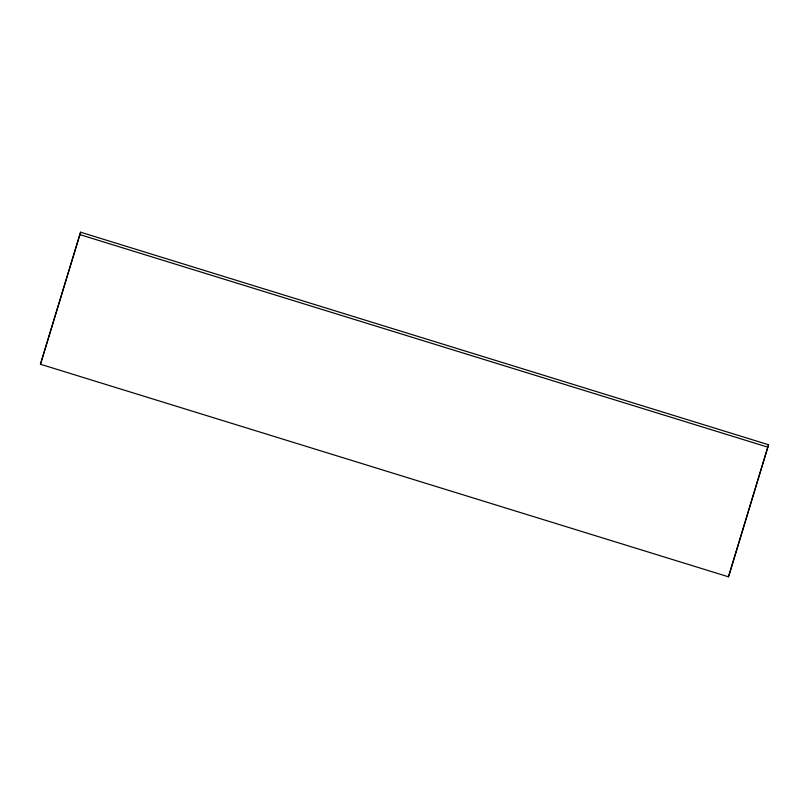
<?xml version="1.0" encoding="UTF-8"?>
<svg xmlns="http://www.w3.org/2000/svg" width="809" height="809" viewBox="0 0 809 809"><rect width="100%" height="100%" fill="white"/><g stroke="black" fill="none" stroke-linecap="round" stroke-linejoin="round"><path stroke-width="1.21" d="M40.45 364.252L80.587 232.203L768.55 444.748L729.334 574.441L728.413 576.797L40.45 364.252L80.587 232.203M728.413 576.797L768.55 444.748M79.666 234.559L767.64 447.104"/></g></svg>
